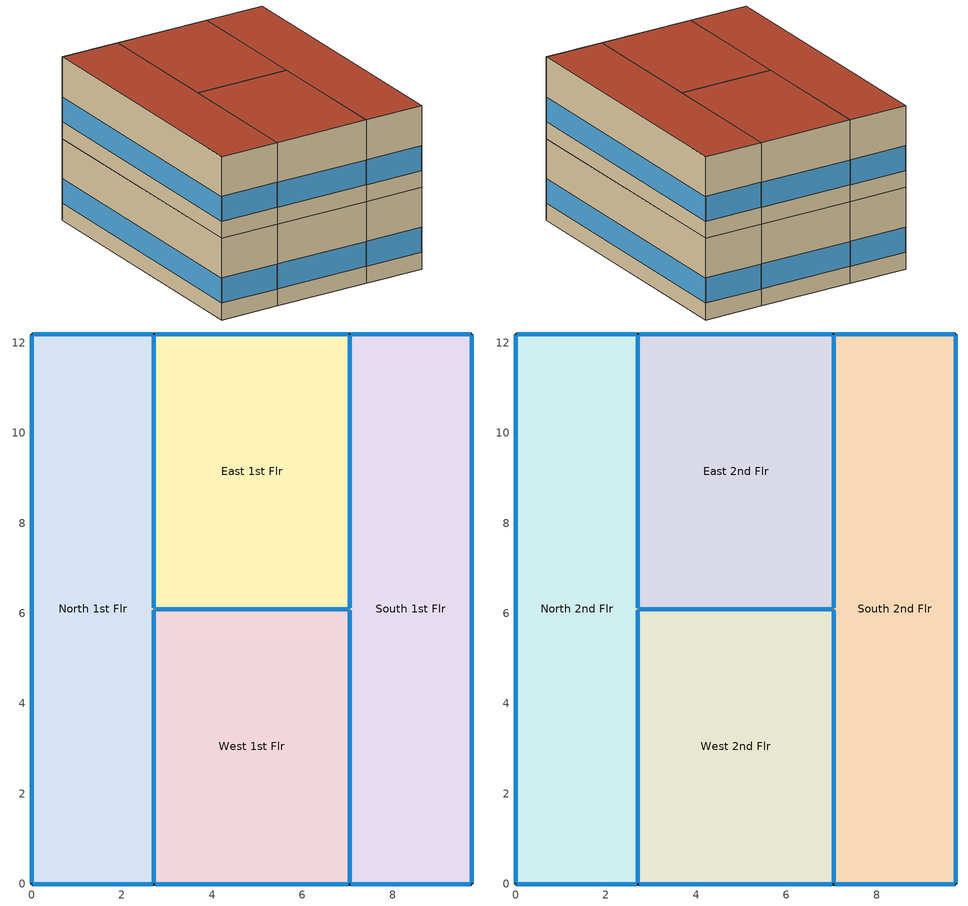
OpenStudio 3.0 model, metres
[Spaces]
North 1st Flr
 floor ground: 2.71,12.19 2.71,0 0,0 0,12.19 z0
 wall outside: 2.71,12.19 0,12.19 0,0 2.71,0 z0:3.66
 wall to East 1st Flr: 2.71,6.1 2.71,12.19 z0:3.66
 wall to West 1st Flr: 2.71,0 2.71,6.1 z0:3.66
 window: 0.03,0 2.68,0 / 2.68,12.19 0.03,12.19 z0.76:1.88; 0,12.17 0,0.03 z0.76:1.86
 window inside: 2.71,0.03 2.71,6.07 / 2.71,6.12 2.71,12.17 z0.76:1.87
West 1st Flr
 floor ground: 7.04,6.1 7.04,0 2.71,0 2.71,6.1 z0
 wall outside: 2.71,0 7.04,0 z0:3.66
 wall to East 1st Flr: 7.04,6.1 2.71,6.1 z0:3.66
 wall to South 1st Flr: 7.04,0 7.04,6.1 z0:3.66
 window: 2.74,0 7.02,0 z0.76:1.87
 window inside: 7.04,0.03 7.04,6.07 / 7.02,6.1 2.74,6.1 z0.76:1.87
South 1st Flr
 floor ground: 9.75,12.19 9.75,0 7.04,0 7.04,12.19 z0
 wall outside: 7.04,0 9.75,0 9.75,12.19 7.04,12.19 z0:3.66
 wall to East 1st Flr: 7.04,12.19 7.04,6.1 z0:3.66
 window inside: 7.04,12.17 7.04,6.12 z0.76:1.87
 window: 9.73,12.19 7.07,12.19 / 7.07,0 9.73,0 z0.76:1.88; 9.75,0.03 9.75,12.17 z0.76:1.86
East 1st Flr
 floor ground: 7.04,12.19 7.04,6.1 2.71,6.1 2.71,12.19 z0
 wall outside: 7.04,12.19 2.71,12.19 z0:3.66
 window: 7.02,12.19 2.74,12.19 z0.76:1.87
North 2nd Flr
 floor to North 1st Flr: 2.71,12.19 2.71,0 0,0 0,12.19 z3.66
 wall outside: 2.71,12.19 0,12.19 0,0 2.71,0 z3.66:7.32
 wall to East 2nd Flr: 2.71,6.1 2.71,12.19 z3.66:7.32
 wall to West 2nd Flr: 2.71,0 2.71,6.1 z3.66:7.32
 window: 2.68,12.19 0.03,12.19 / 0.03,0 2.68,0 z4.42:5.54; 0,12.17 0,0.03 z4.42:5.52
 window inside: 2.71,6.12 2.71,12.17 / 2.71,0.03 2.71,6.07 z4.42:5.53
 roof outside: 2.71,0 2.71,12.19 0,12.19 0,0 z7.32
West 2nd Flr
 floor to West 1st Flr: 7.04,6.1 7.04,0 2.71,0 2.71,6.1 z3.66
 wall outside: 2.71,0 7.04,0 z3.66:7.32
 wall to East 2nd Flr: 7.04,6.1 2.71,6.1 z3.66:7.32
 wall to South 2nd Flr: 7.04,0 7.04,6.1 z3.66:7.32
 window inside: 7.04,0.03 7.04,6.07 / 7.02,6.1 2.74,6.1 z4.42:5.53
 window: 2.74,0 7.02,0 z4.42:5.53
 roof outside: 7.04,0 7.04,6.1 2.71,6.1 2.71,0 z7.32
South 2nd Flr
 floor to South 1st Flr: 9.75,12.19 9.75,0 7.04,0 7.04,12.19 z3.66
 wall outside: 7.04,0 9.75,0 9.75,12.19 7.04,12.19 z3.66:7.32
 wall to East 2nd Flr: 7.04,12.19 7.04,6.1 z3.66:7.32
 window: 9.73,12.19 7.07,12.19 / 7.07,0 9.73,0 z4.42:5.54; 9.75,0.03 9.75,12.17 z4.42:5.52
 window inside: 7.04,12.17 7.04,6.12 z4.42:5.53
 roof outside: 9.75,0 9.75,12.19 7.04,12.19 7.04,0 z7.32
East 2nd Flr
 floor to East 1st Flr: 7.04,12.19 7.04,6.1 2.71,6.1 2.71,12.19 z3.66
 wall outside: 7.04,12.19 2.71,12.19 z3.66:7.32
 window: 7.02,12.19 2.74,12.19 z4.42:5.53
 roof outside: 7.04,6.1 7.04,12.19 2.71,12.19 2.71,6.1 z7.32
[Building]
Building 1: North Axis {deg}=90; Standards Number of Stories=2; Standards Number of Above Ground Stories=2; Standards Template=NECB2017; Standards Building Type=SmallOffice
[Site]
Site 1
[ClimateZones]
Climate Zone Institution Name 1=ASHRAE; Climate Zone Document Name 1=ANSI/ASHRAE Standard 169; Climate Zone Document Year 1=2006; Climate Zone Institution Name 2=CEC; Climate Zone Document Name 2=California Climate Zone Descriptions; Climate Zone Document Year 2=1995
[ShadingControl]
Shading Control 1: Shading Type=InteriorBlind
[BuildingStory] Nominal Floor to Floor Height {m}=3.66
Name | Nominal Z Coordinate {m}
Building Story 1 | 0
Building Story 2 | 3.66
[Space] Space Type=Space Function Office - enclosed
Name | Building Story | Thermal Zone
North 1st Flr | Building Story 1 | North 1st Flr
West 1st Flr | Building Story 1 | West 1st Flr
South 1st Flr | Building Story 1 | South 1st Flr
East 1st Flr | Building Story 1 | East 1st Flr
North 2nd Flr | Building Story 2 | North 2nd Flr
West 2nd Flr | Building Story 2 | West 2nd Flr
South 2nd Flr | Building Story 2 | South 2nd Flr
East 2nd Flr | Building Story 2 | East 2nd Flr
[ThermalZone] Use Ideal Air Loads=No
South 1st Flr; North 1st Flr; North 2nd Flr; South 2nd Flr; West 1st Flr; West 2nd Flr; East 1st Flr; East 2nd Flr
[Sizing:Zone] Zone Cooling Design Supply Air Temperature Input Method=SupplyAirTemperature; Zone Cooling Design Supply Air Temperature {C}=14; Zone Cooling Design Supply Air Temperature Difference {deltaC}=11.11; Zone Heating Design Supply Air Temperature Input Method=SupplyAirTemperature; Zone Heating Design Supply Air Temperature {C}=40; Zone Heating Design Supply Air Temperature Difference {deltaC}=11.11; Zone Cooling Design Supply Air Humidity Ratio {kg-H2O/kg-air}=0.0085; Zone Heating Design Supply Air Humidity Ratio {kg-H2O/kg-air}=0.008; Cooling Design Air Flow Method=DesignDay; Heating Design Air Flow Method=DesignDay; Account for Dedicated Outdoor Air System=No; Dedicated Outdoor Air System Control Strategy=NeutralSupplyAir; Dedicated Outdoor Air Low Setpoint Temperature for Design {C}=autosize; Dedicated Outdoor Air High Setpoint Temperature for Design {C}=autosize
South 1st Flr; North 1st Flr; North 2nd Flr; South 2nd Flr; West 1st Flr; West 2nd Flr; East 1st Flr; East 2nd Flr
[SpaceType]
Space Function Office - enclosed: Standards Building Type=Space Function; Standards Space Type=Office - enclosed
